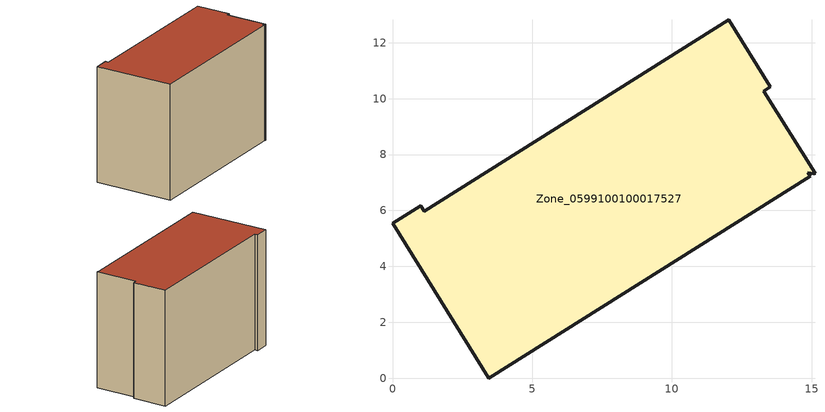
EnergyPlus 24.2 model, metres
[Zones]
Zone_0599100100017527
 floor ground (C_G): 14.95,7.23 3.45,0 0,5.54 1.01,6.17 1.14,5.96 12.04,12.82 13.53,10.43 13.28,10.27 15.12,7.33 15.07,7.31 14.87,7.36 z0
 wall outside (C_F): 15.07,7.31 15.12,7.33 13.28,10.27 13.53,10.43 12.04,12.82 1.14,5.96 1.01,6.17 0,5.54 3.45,0 14.95,7.23 14.87,7.36 15.07,7.31 z0:9.51
 roof outside (C_R): 15.12,7.33 13.28,10.27 13.53,10.43 12.04,12.82 1.14,5.96 1.01,6.17 0,5.54 3.45,0 14.95,7.23 14.87,7.36 15.07,7.31 z9.51
[BUILDING]
Pand.0599100100017527: North Axis=0; Terrain=City; Loads Convergence Tolerance Value=0.04; Temperature Convergence Tolerance Value=0.4; Solar Distribution=FullExterior; Maximum Number of Warmup Days=25; Minimum Number of Warmup Days=1
[Site:Location]
Rotterdam.The.Hague.AP_ZH_NLD Design_Conditions: Latitude=51.96; Longitude=4.45; Time Zone=1; Elevation=-4.5
[SITE:GROUNDTEMPERATURE:BUILDINGSURFACE]
18, 18, 18, 18, 18, 18, 18, 18, 18, 18, 18, 18
[MATERIAL] Thermal Absorptance=0.9; Solar Absorptance=0.7; Visible Absorptance=0.7
Name | Roughness | Thickness | Conductivity | Density | Specific Heat
G.TC.2015-2018 | MediumSmooth | 0.15 | 0.0428571 | 540 | 1210
F.TC.2015-2018 | Rough | 0.3 | 0.0666667 | 1920 | 840
R.TC.2015-2018 | MediumRough | 0.2 | 0.0333333 | 1500 | 1000
[CONSTRUCTION]
C_G: G.TC.2015-2018
C_F: F.TC.2015-2018
C_R: R.TC.2015-2018
[ZONE]
Zone_0599100100017527: Type=1; Multiplier=1; Ceiling Height=Autocalculate; Volume=Autocalculate; Floor Area=autocalculate; Part of Total Floor Area=Yes
[ZONEINFILTRATION:DESIGNFLOWRATE]
Infil_Zone_0599100100017527: Zone or ZoneList or Space or SpaceList=Zone_0599100100017527; Schedule=AlwaysOn; Design Flow Rate Calculation Method=Flow/Area; Flow Rate per Floor Area=0.0015; Constant Term Coefficient=1; Temperature Term Coefficient=0; Velocity Term Coefficient=0; Velocity Squared Term Coefficient=0
[HVACTEMPLATE:ZONE:IDEALLOADSAIRSYSTEM]
Zone_0599100100017527: Maximum Heating Supply Air Temperature=50; Minimum Cooling Supply Air Temperature=13; Maximum Heating Supply Air Humidity Ratio=0.0156; Minimum Cooling Supply Air Humidity Ratio=0.0077; Heating Limit=NoLimit; Cooling Limit=NoLimit; Dehumidification Control Type=ConstantSensibleHeatRatio; Cooling Sensible Heat Ratio=0.7; Dehumidification Setpoint=60; Humidification Control Type=None; Humidification Setpoint=30; Outdoor Air Method=None; Outdoor Air Flow Rate per Person=0.00944; Outdoor Air Flow Rate per Zone Floor Area=0; Outdoor Air Flow Rate per Zone=0; Demand Controlled Ventilation Type=None; Outdoor Air Economizer Type=NoEconomizer; Heat Recovery Type=None; Sensible Heat Recovery Effectiveness=0.7; Latent Heat Recovery Effectiveness=0.65
[ZONECONTROL:THERMOSTAT]
ThermostatControl_Zone_0599100100017527: Zone or ZoneList=Zone_0599100100017527; Control Type Schedule=DualSetpointControlType; Control 1=Thermostat_Zone_0599100100017527; Temperature Difference Between Cutout And Setpoint=0
[THERMOSTATSETPOINT:DUALSETPOINT]
Thermostat_Zone_0599100100017527: Heating Setpoint Temperature Schedule=HeatingSetpoint_Zone_0599100100017527; Cooling Setpoint Temperature Schedule=CoolingSetpoint_Zone_0599100100017527
[SCHEDULE:COMPACT]
HeatingSetpoint_Zone_0599100100017527: Through: 12/31, For: AllDays, Until: 24:00, 21
CoolingSetpoint_Zone_0599100100017527: Through: 12/31, For: AllDays, Until: 24:00, 24
DualSetpointControlType: Through: 12/31, For: AllDays, Until: 24:00, 4
AlwaysOn: Through: 12/31, For: AllDays, Until: 24:00, 1
